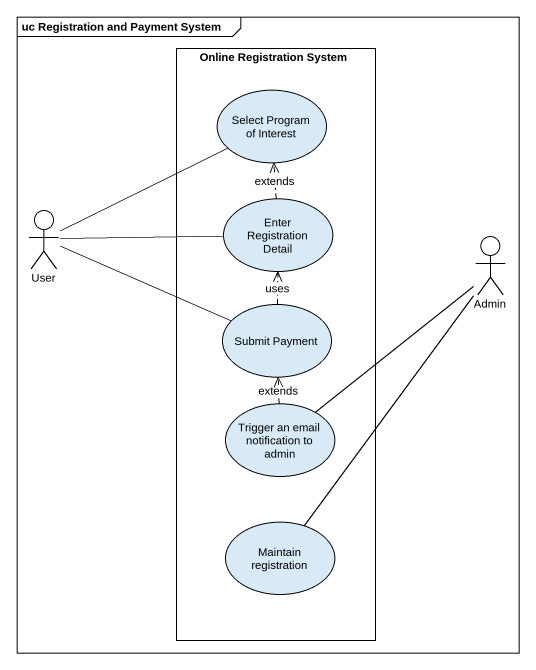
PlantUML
@startuml
mainframe uc Registration and Payment System
rectangle "Online Registration System" as Online_Registration_System {
  usecase "Select Program of Interest" as Select_Program_of_Interest
  usecase "Enter Registration Detail" as Enter_Registration_Detail
  usecase "Submit Payment" as Submit_Payment
  usecase "Trigger an email notification to admin" as Trigger_an_email
  usecase "Maintain registration" as Maintain_registration
}
actor User
actor Admin
Enter_Registration_Detail .up.> Select_Program_of_Interest : extends
Enter_Registration_Detail -left- User
User -right- Select_Program_of_Interest
Submit_Payment .up.> Enter_Registration_Detail : uses
Submit_Payment -left- User
Trigger_an_email -up- Admin
Trigger_an_email .up.> Submit_Payment : extends
Maintain_registration -up- Admin
@enduml
